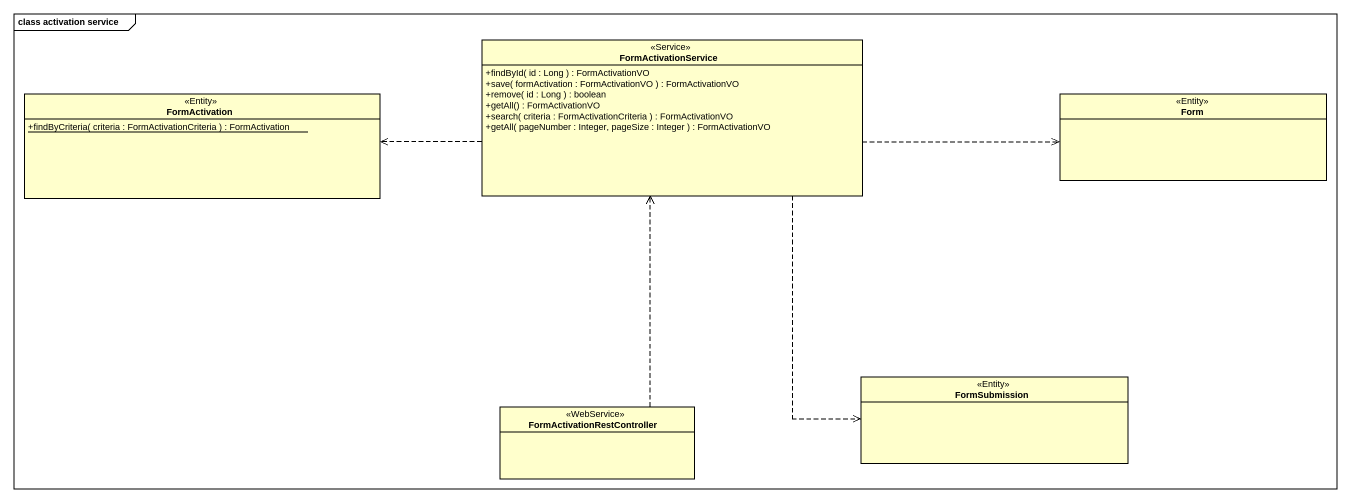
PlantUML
@startuml
mainframe class activation service
hide circle
hide empty members
skinparam classAttributeIconSize 0
class FormActivationService <<Service>> {
  +findById( id : Long ) : FormActivationVO
  +save( formActivation : FormActivationVO ) : FormActivationVO
  +remove( id : Long ) : boolean
  +getAll() : FormActivationVO
  +search( criteria : FormActivationCriteria ) : FormActivationVO
  +getAll( pageNumber : Integer, pageSize : Integer ) : FormActivationVO
}
class FormActivation <<Entity>> {
  {static} +findByCriteria( criteria : FormActivationCriteria ) : FormActivation
}
class Form <<Entity>>
class FormSubmission <<Entity>>
class FormActivationRestController <<WebService>>
FormActivationService .left.> FormActivation
FormActivationService .right.> Form
FormActivationService ..> FormSubmission
FormActivationRestController .up.> FormActivationService
@enduml
